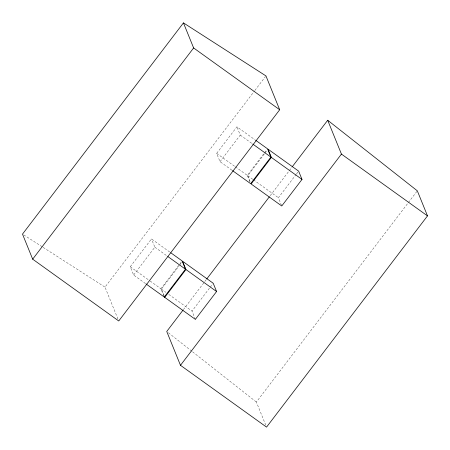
<?xml version="1.0" encoding="UTF-8"?>
<svg xmlns="http://www.w3.org/2000/svg" width="450" height="450" viewBox="0 0 450 450"><rect width="100%" height="100%" fill="white"/><g stroke="black" fill="none" stroke-linecap="round" stroke-linejoin="round"><path stroke-width="0.34" stroke-dasharray="2.25 1.69" d="M117.951 319.022L105.002 287.139L254.458 91.007M254.886 90.444L265.528 76.478M145.541 283.584L133.627 275.029L130.269 266.76L151.481 238.922L169.639 251.961M231.936 170.207L220.022 161.651L216.664 153.382L236.908 126.816L255.066 139.854M133.627 275.029L154.839 247.191L151.481 238.922M220.022 161.651L240.266 135.084L236.908 126.816M164.008 296.398L160.909 288.759L179.578 264.262M180 263.706L181.699 261.478M249.885 181.744L247.303 175.382L264.173 153.242M264.594 152.691L266.704 149.923M163.952 295.453L161.37 289.091L179.184 265.708M179.612 265.151L181.732 262.367M250.088 181.44L247.764 175.708L264.634 153.574M265.056 153.017L267.159 150.249M183.347 309.679L206.342 279.506M270.214 195.688L288.945 171.101M289.373 170.539L291.926 167.186M195.368 319.365L192.009 311.091L209.829 287.707M210.251 287.151L212.794 283.809M281.503 205.346L278.404 197.713L296.117 174.465M296.539 173.914L298.648 171.146M265.77 425.183L256.376 402.047L407.953 203.119M408.381 202.562L416.897 191.385M23.681 234.866L42.536 246.988M43.127 247.371L105.002 287.139M240.266 135.084L252.18 143.64M216.664 153.382L234.821 166.416M235.389 166.826L247.303 175.382M247.764 175.708L252.872 179.376M253.434 179.786L278.404 197.713M154.839 247.191L166.759 255.746M130.269 266.76L149.563 280.614M150.131 281.019L160.909 288.759M161.37 289.091L165.909 292.348M168.744 294.384L192.009 311.091M168.396 332.769L192.037 351.388M192.589 351.821L256.376 402.047"/><path stroke-width="0.67" d="M183.448 22.888L22.5 234.112L32.676 259.172L118.744 320.974L279.692 109.755L265.956 75.915L183.448 22.888L193.624 47.953L279.692 109.755M32.676 259.172L193.624 47.953M170.775 252.771L182.121 260.921L185.479 269.196L164.267 297.034L146.109 283.995M255.634 140.259L267.548 148.815L270.906 157.089L250.661 183.656L232.504 170.618M164.728 297.36L185.94 269.522L182.582 261.253L213.221 283.252L216.579 291.527L195.368 319.365L164.728 297.36L164.211 296.089M271.367 157.416L251.123 183.982L281.762 205.982L302.006 179.421L298.648 171.146L268.003 149.147L271.367 157.416L302.006 179.421M182.925 310.236L166.742 331.47L180.484 365.31L266.552 427.112L427.5 215.888L417.324 190.828L327.696 120.251L292.354 166.629M206.769 278.944L269.359 196.802M180.484 365.31L341.432 154.086L327.696 120.251M341.432 154.086L427.5 215.888M252.748 144.051L270.906 157.089M167.889 256.562L185.479 269.196M185.94 269.522L216.579 291.527"/></g></svg>
